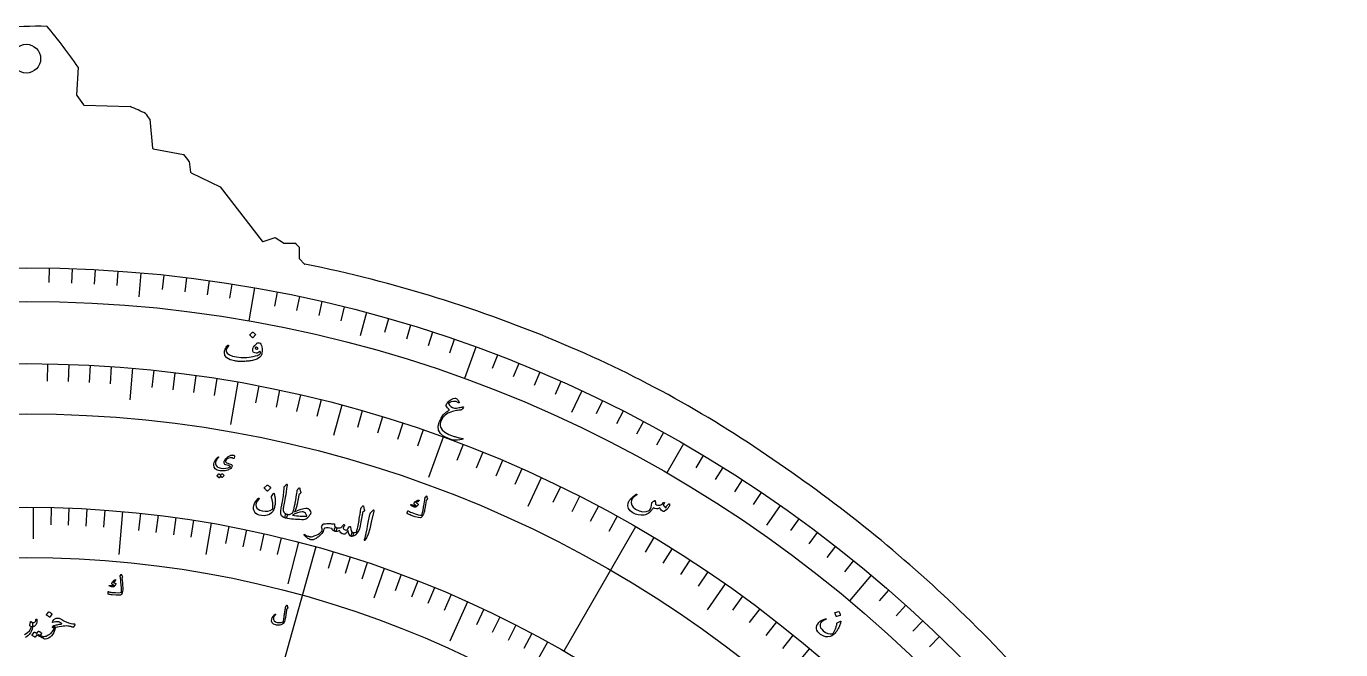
# Model space of a CAD drawing. Header units: millimetres. Extents: x -280 to 280, y -280 to 325.
# Drawn here: x 0 to 274.4, y 194.6 to 324.9 of the extents above; entities that cross this region are included whole.
import ezdxf

# ---------------------------------------------------------------- set-up
doc = ezdxf.new("R2010")
doc.units = ezdxf.units.MM
for name, color, linetype in [('CUT_INNER', 6, 'Continuous'), ('CUT_OUTER', 1, 'Continuous'), ('ENGRAVE', 7, 'Continuous'), ('ENGRAVE_FINE', 8, 'Continuous'), ('TEXT', 5, 'Continuous')]:
    doc.layers.add(name, color=color, linetype=linetype)

msp = doc.modelspace()

# ---------------------------------------------------------------- linework, layer by layer
at = {"layer": 'CUT_INNER'}
msp.add_circle((0, 318.1087), 3, dxfattribs=at)
at = {"layer": 'CUT_OUTER'}
for points in [[(10.8078, 316.3327), (10.8078, 316.3291), (10.5166, 310.5078)], [(10.5444, 310.4131), (11.9408, 308.4581)], [(12.0583, 308.3953), (21.6823, 308.1037), (21.686, 308.1034)], [(25.7991, 305.4575), (25.7995, 305.4542), (26.3764, 299.3966)], [(26.4989, 299.2633), (32.8514, 298.1083), (32.8551, 298.1074)], [(34.0311, 296.6375), (34.0316, 296.6342), (34.315, 294.3699)], [(34.3994, 294.2531), (40.496, 291.3499), (40.4991, 291.3483), (40.5014, 291.3456), (49.2513, 279.967)], [(49.4177, 279.9162), (51.9588, 280.7632), (51.9624, 280.7642), (51.9656, 280.7623), (53.6886, 279.6136)], [(53.7718, 279.5884), (56.0747, 279.5884), (56.0783, 279.5882)], [(56.9602, 278.7063), (56.9604, 278.7027), (56.9604, 276.4193)], [(57.0043, 276.3133), (58.1073, 275.2103)]]:
    msp.add_lwpolyline(points, dxfattribs=at)
for centre, radius, start, end in [((2.4386, 227.4727), 97.4045, 88.879878, 94.59169), ((-81.8539, 252.7825), 112.3603, 34.443536, 39.901799), ((10.6664, 310.5003), 0.15, 177.136233, 215.537678), ((12.0629, 308.5453), 0.15, 215.537678, 268.264295), ((8.4952, 274.7915), 35.8285, 62.714423, 68.397522), ((13.6861, 297.3178), 14.5938, 33.900394, 39.667156), ((26.5258, 299.4109), 0.15, 185.440332, 259.695154), ((19.1125, 285.9076), 18.3764, 35.725086, 41.596782), ((34.4638, 294.3885), 0.15, 187.133421, 244.536655), ((49.3702, 280.0585), 0.15, 217.559801, 288.434949), ((53.7718, 279.7384), 0.15, 236.309932, 270), ((47.5696, 270.1976), 12.6721, 42.179332, 47.820668), ((57.1104, 276.4193), 0.15, 180, 225), ((58.2134, 275.3164), 0.15, 225, 255.674497), ((2.8768, 1.0896), 279.6045, 66.97751, 78.592983), ((18.4996, 36.7659), 240.6602, 54.807025, 67.078872), ((-3.0155, -1.9705), 284.7554, 45.660692, 55.761312), ((25.2023, 23.9912), 246.4741, 33.395099, 46.134209)]:
    msp.add_arc(centre, radius, start, end, dxfattribs=at)
at = {"layer": 'ENGRAVE'}
for points in [[(23.9155, 273.3558), (23.4798, 268.3749)], [(47.6491, 270.2312), (46.4335, 263.3376)], [(71.0199, 265.05), (69.7259, 260.2204)], [(93.8503, 257.8517), (91.4562, 251.2738)], [(22.1724, 253.4319), (21.5972, 246.857)], [(44.1761, 250.5351), (42.6133, 241.6718)], [(115.9665, 248.6909), (113.8534, 244.1593)], [(65.8436, 245.7315), (64.1354, 239.3564)], [(87.0099, 239.0578), (83.9317, 230.6006)], [(137.2, 237.6374), (133.7, 231.5752)], [(107.5141, 230.5647), (104.7248, 224.5831)], [(1.4489, 224.3953), (1.4062, 217.7955)], [(20.093, 223.4986), (19.2871, 214.5348)], [(157.3894, 224.7753), (154.5215, 220.6796)], [(38.6032, 221.0546), (37.4678, 214.553)], [(127.2, 220.3169), (112.2, 194.3361)], [(56.8552, 217.078), (54.5749, 208.3716)], [(60.4638, 216.1006), (52.3804, 187.2102)], [(74.7262, 211.5924), (72.5284, 205.3691)], [(176.3809, 210.2026), (171.8814, 204.8403)], [(145.9178, 208.3923), (142.1322, 202.9859)], [(92.095, 204.631), (88.4014, 196.4239)], [(108.8427, 196.2361), (105.6415, 190.4645)], [(163.5252, 194.8817), (157.7401, 187.9873)]]:
    msp.add_lwpolyline(points, dxfattribs=at)
for radius in [274.4, 274.4, 267.4, 254.4, 254.4, 243.9, 224.4, 224.4, 213.9]:
    msp.add_circle((0, 0), radius, dxfattribs=at)
at = {"layer": 'ENGRAVE_FINE'}
for points in [[(4.7889, 274.3582), (4.7366, 271.3587)], [(9.5764, 274.2328), (9.4717, 271.2347)], [(14.361, 274.0239), (14.204, 271.0281)], [(19.1412, 273.7316), (18.9319, 270.7389)], [(28.6826, 272.8968), (28.369, 269.9132)], [(33.4409, 272.3547), (33.0753, 269.377)], [(38.1891, 271.7296), (37.7716, 268.7588)], [(42.9256, 271.0217), (42.4563, 268.0586)], [(52.358, 269.3585), (51.7856, 266.4136)], [(57.051, 268.4037), (56.4272, 265.4693)], [(61.7266, 267.3671), (61.0517, 264.444)], [(66.3834, 266.2491), (65.6576, 263.3383)], [(75.6349, 263.7702), (74.808, 260.8864)], [(80.2268, 262.41), (79.3497, 259.5411)], [(84.7943, 260.9699), (83.8672, 258.1167)], [(89.3359, 259.4503), (88.3592, 256.6137)], [(98.3362, 256.1745), (97.2611, 253.3737)], [(4.4399, 254.3613), (4.3771, 250.7618)], [(8.8784, 254.245), (8.7528, 250.6472)], [(13.3143, 254.0514), (13.1259, 250.4563)], [(17.746, 253.7803), (17.4949, 250.1891)], [(26.592, 253.0064), (26.2157, 249.4261)], [(31.0036, 252.5037), (30.5648, 248.9306)], [(102.792, 254.4192), (101.6682, 251.6377)], [(107.2166, 252.5865), (106.0444, 249.825)], [(35.4056, 251.9242), (34.9046, 248.3592)], [(39.7969, 251.2679), (39.2338, 247.7122)], [(48.5418, 249.726), (47.8549, 246.1921)], [(111.6085, 250.6769), (110.3883, 247.9362)], [(52.8927, 248.8407), (52.1443, 245.3194)], [(57.2275, 247.8797), (56.4177, 244.372)], [(61.5449, 246.8432), (60.674, 243.3502)], [(70.1221, 244.545), (69.1298, 241.0844)], [(120.289, 246.6291), (118.9739, 243.9327)], [(124.575, 244.4922), (123.213, 241.8192)], [(74.3794, 243.2839), (73.3268, 239.8412)], [(78.6139, 241.9488), (77.5015, 238.525)], [(128.823, 242.2808), (127.4146, 239.632)], [(82.8245, 240.5399), (81.6525, 237.1361)], [(133.0318, 239.9956), (131.5773, 237.3718)], [(91.1688, 237.5029), (89.8787, 234.142)], [(95.2999, 235.8756), (93.9513, 232.5377)], [(99.402, 234.1764), (97.9954, 230.8626)], [(141.3264, 235.2067), (139.7813, 232.6352)], [(103.4738, 232.406), (102.0096, 229.1172)], [(145.4098, 232.7044), (143.8201, 230.1603)], [(111.5216, 228.6532), (109.9435, 225.4175)], [(149.449, 230.1312), (147.815, 227.6152)], [(115.4952, 226.6721), (113.8608, 223.4644)], [(153.4425, 227.4879), (151.765, 225.0008)], [(5.1824, 224.3401), (5.0993, 220.7411)], [(8.9146, 224.2229), (8.7716, 220.6257)], [(12.6444, 224.0435), (12.4416, 220.4492)], [(16.3709, 223.802), (16.1083, 220.2116)], [(23.8097, 223.1333), (23.4278, 219.5536)], [(27.5201, 222.7061), (27.0786, 219.1333)], [(119.4336, 224.6219), (117.7435, 221.4433)], [(123.3356, 222.5033), (121.5903, 219.3546)], [(31.2231, 222.2172), (30.7222, 218.6522)], [(34.9178, 221.6667), (34.3576, 218.1105)], [(42.2782, 220.3813), (41.5999, 216.8458)], [(45.9419, 219.6468), (45.2048, 216.123)], [(161.2883, 221.9943), (159.5249, 219.5672)], [(49.5933, 218.8512), (48.7977, 215.3403)], [(53.2314, 217.9949), (52.3774, 214.4977)], [(131.0257, 218.0634), (129.1715, 214.9776)], [(165.138, 219.1456), (163.3326, 216.7497)], [(64.0562, 215.0632), (63.0286, 211.613)], [(134.8115, 215.7434), (132.9038, 212.6905)], [(168.9375, 216.2302), (167.0905, 213.8661)], [(67.6314, 213.9658), (66.5464, 210.5332)], [(71.1884, 212.8088), (70.0463, 209.3947)], [(138.5562, 213.3578), (136.5955, 210.3386)], [(172.6855, 213.2489), (170.7976, 210.9174)], [(78.244, 210.317), (76.9888, 206.9429)], [(81.7407, 208.9828), (80.4294, 205.6301)], [(142.2587, 210.9072), (140.2456, 207.9226)], [(85.2155, 207.5902), (83.8484, 204.2599)], [(88.6672, 206.1395), (87.2447, 202.8324)], [(149.5326, 205.8139), (147.4165, 202.9015)], [(180.0226, 207.0923), (178.0544, 204.8282)], [(95.498, 203.0652), (93.966, 199.8075)], [(153.1017, 203.1729), (150.9352, 200.2978)], [(183.6094, 203.9189), (181.602, 201.6895)], [(98.8752, 201.4424), (97.289, 198.2107)], [(156.6243, 200.4699), (154.4079, 197.6331)], [(187.1404, 200.6835), (185.0944, 198.4894)], [(102.2257, 199.763), (100.5857, 196.5583)], [(105.5485, 198.0275), (103.8552, 194.8505)], [(160.0991, 197.7059), (157.8336, 194.9082)], [(190.6143, 197.3868), (188.5303, 195.2288)]]:
    msp.add_lwpolyline(points, dxfattribs=at)
at = {"layer": 'TEXT'}
for points in [[(47.207, 260.9699), (47.2203, 260.9789), (47.2374, 260.9827), (47.2581, 260.9813), (47.2826, 260.9745), (47.4458, 260.8726), (47.5959, 260.7569), (47.7329, 260.6274), (47.8566, 260.4842), (47.8675, 260.4638), (47.8704, 260.4449), (47.8655, 260.4275), (47.8526, 260.4115), (47.305, 259.8138), (47.2863, 259.8006), (47.2654, 259.8004), (47.2421, 259.8132), (47.2165, 259.8391), (47.1944, 259.8614), (47.1593, 259.8954), (47.111, 259.9408), (47.0498, 259.9978), (46.9743, 260.0665), (46.8835, 260.1472), (46.7772, 260.2397), (46.6556, 260.3441), (46.6399, 260.3607), (46.6333, 260.3757), (46.6357, 260.389), (46.6471, 260.4007)], [(48.4526, 258.7753), (48.6339, 258.7544), (48.7988, 258.6527), (48.9472, 258.4701), (49.0788, 258.2067), (49.1779, 257.8775), (49.2287, 257.4977), (49.2313, 257.0673), (49.1859, 256.5863), (49.1581, 256.414), (49.1159, 256.2571), (49.0594, 256.1156), (48.9887, 255.9895), (48.7787, 255.7509), (48.4937, 255.539), (48.134, 255.3537), (47.6997, 255.1946), (47.4591, 255.1277), (47.2126, 255.0681), (46.9603, 255.0157), (46.7019, 254.9704), (46.4371, 254.9324), (46.1653, 254.9018), (45.8863, 254.8784), (45.6003, 254.8624), (45.3144, 254.8529), (45.0359, 254.8492), (44.7649, 254.8514), (44.5012, 254.8595), (44.2445, 254.8741), (43.9941, 254.8959), (43.7502, 254.925), (43.5127, 254.9614), (42.5381, 255.2088), (41.8541, 255.589), (41.4603, 256.1044), (41.3574, 256.7563), (41.3744, 256.9011), (41.4092, 257.0636), (41.4617, 257.2438), (41.5319, 257.4418), (41.629, 257.656), (41.7485, 257.8597), (41.8906, 258.0528), (42.0552, 258.2354), (42.0786, 258.2556), (42.1043, 258.2685), (42.1323, 258.2743), (42.1625, 258.2728), (42.1904, 258.2642), (42.2114, 258.2488), (42.2256, 258.2264), (42.2329, 258.1972), (42.2336, 258.1662), (42.2279, 258.1385), (42.2159, 258.1142), (42.1975, 258.0932), (41.8788, 257.6589), (41.7327, 257.2675), (41.7585, 256.919), (41.9556, 256.6135), (42.4397, 256.2489), (43.0759, 255.9744), (43.8645, 255.7889), (44.8063, 255.6909), (45.225, 255.678), (45.6478, 255.6843), (46.0749, 255.7098), (46.5064, 255.7544), (46.9418, 255.8183), (47.3807, 255.9016), (47.8231, 256.0042), (48.2693, 256.1261), (48.5105, 256.2098), (48.7005, 256.3134), (48.8392, 256.437), (48.9265, 256.5807), (48.9157, 256.6931), (48.8853, 256.8), (48.8354, 256.9015), (48.7659, 256.9974), (48.7566, 257.0032), (48.7431, 256.9994), (48.7256, 256.9861), (48.704, 256.9632), (48.537, 256.7822), (48.3643, 256.6551), (48.1858, 256.5818), (48.0014, 256.5624), (47.6813, 256.6175), (47.4526, 256.7563), (47.3152, 256.9792), (47.2691, 257.2861), (47.3176, 257.5407), (47.4603, 257.8364), (47.6977, 258.1732), (48.0301, 258.5508), (48.1297, 258.6408), (48.2334, 258.7082), (48.341, 258.753), (48.4526, 258.7753)], [(48.3164, 257.505), (48.3569, 257.5388), (48.3739, 257.577), (48.3674, 257.6195), (48.3375, 257.6665), (48.2036, 257.7915), (48.0738, 257.8399), (47.9482, 257.8116), (47.827, 257.7066), (47.8071, 257.6713), (47.7982, 257.6385), (47.8001, 257.6083), (47.8129, 257.5806), (47.9233, 257.4786), (48.0439, 257.432), (48.175, 257.4408), (48.3164, 257.505)], [(89.4511, 247.1779), (89.5987, 247.1653), (89.7442, 247.1101), (89.8876, 247.0123), (90.0287, 246.872), (90.0964, 246.7893), (90.157, 246.7086), (90.2103, 246.6299), (90.2565, 246.5532), (90.2957, 246.479), (90.3281, 246.4079), (90.3538, 246.3399), (90.3727, 246.2749), (90.3795, 246.2159), (90.3581, 246.1889), (90.3084, 246.1939), (90.2305, 246.2308), (89.7319, 246.4514), (89.2178, 246.5131), (88.6893, 246.4158), (88.147, 246.1594), (88.1265, 246.1374), (88.1173, 246.1101), (88.1195, 246.0776), (88.133, 246.0397), (88.3608, 245.6953), (88.6417, 245.42), (88.9761, 245.2137), (89.3641, 245.0762), (89.4388, 245.0646), (89.5405, 245.0647), (89.6695, 245.0764), (89.8257, 245.0998), (90.1156, 245.1569), (90.3718, 245.207), (90.5943, 245.2501), (90.7829, 245.2862), (90.9377, 245.3156), (91.0587, 245.3382), (91.1457, 245.354), (91.1987, 245.3632), (91.2682, 245.3597), (91.2952, 245.3298), (91.2797, 245.2735), (91.2218, 245.1908), (91.0405, 244.9848), (90.8939, 244.8357), (90.7819, 244.7436), (90.7043, 244.7086), (90.4988, 244.6904), (90.2785, 244.6626), (90.0432, 244.6251), (89.7932, 244.5777), (89.5284, 244.5206), (89.2488, 244.4536), (88.9546, 244.3767), (88.6457, 244.2899), (87.9964, 244.0307), (87.4399, 243.652), (86.9758, 243.1544), (86.6037, 242.5386), (86.4684, 242.1794), (86.405, 241.8231), (86.4135, 241.47), (86.4934, 241.1199), (86.8099, 240.5753), (87.382, 240.0737), (88.2094, 239.6134), (89.2921, 239.1915), (89.4643, 239.1392), (89.651, 239.0862), (89.8523, 239.0323), (90.068, 238.9777), (90.2979, 238.9229), (90.5418, 238.8686), (90.7995, 238.8148), (91.0711, 238.7615), (91.1169, 238.7495), (91.1485, 238.7344), (91.1659, 238.7163), (91.1691, 238.6951), (91.0956, 238.6253), (90.8822, 238.5581), (90.529, 238.4931), (90.0363, 238.4297), (89.7419, 238.4037), (89.4903, 238.3964), (89.2812, 238.4079), (89.1146, 238.4383), (88.5168, 238.6103), (87.9866, 238.7991), (87.5239, 239.0051), (87.1286, 239.2288), (86.4429, 239.8201), (86.0568, 240.5064), (85.9713, 241.2892), (86.1878, 242.1691), (86.6011, 243.0268), (87.1023, 243.7345), (87.6921, 244.2914), (88.3709, 244.6967), (88.1135, 244.9443), (87.9138, 245.1732), (87.772, 245.3835), (87.6881, 245.5753), (87.672, 245.6464), (87.6696, 245.7186), (87.6807, 245.792), (87.7055, 245.8664), (87.8058, 246.0548), (87.9183, 246.2268), (88.0431, 246.3825), (88.1803, 246.5217), (88.5054, 246.7842), (88.8256, 246.9811), (89.1409, 247.1123), (89.4511, 247.1779)], [(43.1917, 234.5904), (43.0056, 234.6928), (42.7847, 234.736), (42.5294, 234.7197), (42.2398, 234.6438), (42.0489, 234.5558), (41.8825, 234.4397), (41.7404, 234.2956), (41.6226, 234.1234), (41.6076, 234.0874), (41.5999, 234.0486), (41.5995, 234.0068), (41.6066, 233.9622), (41.6802, 233.8143), (41.8251, 233.6867), (42.0411, 233.5793), (42.3282, 233.492), (42.612, 233.4084), (42.8119, 233.3138), (42.9279, 233.2084), (42.96, 233.0924), (42.9246, 232.8685), (42.8443, 232.6781), (42.7194, 232.5211), (42.5497, 232.3975), (42.0419, 232.1693), (41.5202, 232.027), (40.9842, 231.9705), (40.4334, 231.9998), (39.8515, 232.143), (39.441, 232.3973), (39.2016, 232.7637), (39.1336, 233.2427), (39.1671, 233.4936), (39.2484, 233.7586), (39.3777, 234.0376), (39.5551, 234.3304), (39.6133, 234.4103), (39.6721, 234.487), (39.7315, 234.5603), (39.7916, 234.6305), (39.8529, 234.6976), (39.9156, 234.7621), (39.98, 234.824), (40.0458, 234.8833), (40.0798, 234.9066), (40.1078, 234.9136), (40.1299, 234.9044), (40.146, 234.8788), (40.1524, 234.8493), (40.1504, 234.8213), (40.1399, 234.7948), (40.1211, 234.7696), (39.8002, 234.407), (39.5891, 234.0664), (39.4875, 233.7483), (39.4947, 233.4526), (39.6225, 233.1208), (39.8485, 232.8633), (40.1727, 232.68), (40.5954, 232.5704), (41.1525, 232.5178), (41.6674, 232.5432), (42.1405, 232.6468), (42.5722, 232.829), (42.5993, 232.8461), (42.6119, 232.8659), (42.6101, 232.8883), (42.5939, 232.9134), (42.5194, 232.968), (42.3838, 233.0275), (42.1869, 233.0916), (41.9287, 233.1603), (41.6679, 233.2409), (41.4753, 233.3391), (41.351, 233.455), (41.2949, 233.5887), (41.284, 233.736), (41.3002, 233.8857), (41.3435, 234.0376), (41.4141, 234.1919), (41.6068, 234.4853), (41.8483, 234.7439), (42.1386, 234.9676), (42.4777, 235.1561), (42.5668, 235.1992), (42.6521, 235.235), (42.7338, 235.2636), (42.8118, 235.2849), (42.8859, 235.2994), (42.9556, 235.3076), (43.021, 235.3095), (43.082, 235.305), (43.3122, 235.2403), (43.4369, 235.1119), (43.4561, 234.9201), (43.3701, 234.6648), (43.3287, 234.5995), (43.2852, 234.5653), (43.2396, 234.5622), (43.1917, 234.5904)], [(40.8531, 231.3714), (40.862, 231.3777), (40.8733, 231.3804), (40.8872, 231.3795), (40.9035, 231.3751), (40.959, 231.342), (41.0121, 231.307), (41.063, 231.27), (41.1115, 231.231), (41.158, 231.1896), (41.2029, 231.1454), (41.246, 231.0982), (41.2875, 231.0483), (41.2946, 231.034), (41.2964, 231.0198), (41.2927, 231.0059), (41.2837, 230.9922), (40.9118, 230.579), (40.9028, 230.5743), (40.8911, 230.5764), (40.8768, 230.5852), (40.8598, 230.6009), (40.8486, 230.6145), (40.8299, 230.6337), (40.8037, 230.6587), (40.7699, 230.6893), (40.7282, 230.726), (40.6784, 230.7693), (40.6204, 230.8191), (40.5542, 230.8755), (40.2622, 230.5547), (40.2497, 230.5454), (40.2357, 230.5451), (40.2202, 230.5537), (40.2031, 230.5713), (40.1883, 230.5865), (40.1648, 230.6095), (40.1325, 230.6403), (40.0916, 230.6789), (40.0411, 230.7255), (39.9804, 230.7802), (39.9094, 230.8429), (39.8282, 230.9136), (39.8203, 230.9244), (39.8178, 230.9343), (39.8205, 230.9433), (39.8285, 230.9514), (40.2014, 231.3468), (40.2103, 231.3532), (40.2217, 231.3559), (40.2355, 231.3551), (40.2519, 231.3507), (40.2996, 231.3252), (40.3452, 231.2974), (40.3889, 231.2671), (40.4307, 231.2344), (40.4705, 231.1997), (40.5084, 231.1633), (40.5445, 231.1252), (40.5787, 231.0855)], [(50.3102, 229.0079), (50.3247, 229.017), (50.3429, 229.0203), (50.3649, 229.018), (50.3906, 229.0099), (50.5597, 228.8952), (50.7143, 228.7664), (50.8543, 228.6235), (50.9799, 228.4664), (50.9905, 228.4444), (50.9929, 228.4242), (50.9869, 228.4059), (50.9727, 228.3894), (50.368, 227.7766), (50.3476, 227.7633), (50.3254, 227.7639), (50.3012, 227.7784), (50.2752, 227.8069), (50.2526, 227.8316), (50.2167, 227.869), (50.1674, 227.9191), (50.1047, 227.982), (50.0274, 228.058), (49.9343, 228.1471), (49.8254, 228.2495), (49.7005, 228.3651), (49.6846, 228.3833), (49.6781, 228.3995), (49.6812, 228.4135), (49.6937, 228.4255)], [(54.324, 229.1741), (54.3491, 229.1977), (54.3709, 229.2123), (54.3892, 229.2178), (54.4041, 229.2143), (54.4239, 229.1967), (54.4354, 229.1551), (54.4388, 229.0895), (54.4339, 229.0001), (54.3466, 228.2841), (54.2571, 227.6241), (54.1656, 227.02), (54.0722, 226.4719), (53.9847, 226.0051), (53.9067, 225.5865), (53.8384, 225.2161), (53.7796, 224.8941), (53.7299, 224.6204), (53.6888, 224.3953), (53.6561, 224.2187), (53.6319, 224.0907), (53.6239, 223.6917), (53.7396, 223.369), (53.979, 223.1225), (54.3421, 222.9516), (54.4415, 222.8977), (54.4934, 222.8159), (54.4979, 222.7061), (54.455, 222.5684), (54.3577, 222.3588), (54.2724, 222.2129), (54.199, 222.1308), (54.1376, 222.1124), (53.6192, 222.3134), (53.2755, 222.6218), (53.1063, 223.0383), (53.1121, 223.5635), (53.1509, 223.8061), (53.1916, 224.0489), (53.2342, 224.2918), (53.2786, 224.5349), (53.3244, 224.7784), (53.3708, 225.0223), (53.4179, 225.2666), (53.4657, 225.5114), (53.5577, 225.9781), (53.6316, 226.4004), (53.6875, 226.7783), (53.7252, 227.1117), (53.7527, 227.434), (53.7778, 227.7785), (53.8004, 228.1451), (53.8204, 228.5338), (53.8273, 228.603), (53.8436, 228.6639), (53.8691, 228.7164), (53.904, 228.7606)], [(56.9366, 228.4204), (56.9652, 228.4386), (56.9893, 228.4493), (57.009, 228.4524), (57.0244, 228.4479), (57.0408, 228.4352), (57.0542, 228.4157), (57.0648, 228.3896), (57.0724, 228.3568), (57.1012, 228.216), (57.1294, 228.0853), (57.1569, 227.9647), (57.1837, 227.854), (57.2107, 227.7545), (57.2389, 227.667), (57.2681, 227.5916), (57.2985, 227.5283), (57.3196, 227.4772), (57.3188, 227.4292), (57.2962, 227.3842), (57.2516, 227.3422), (57.0038, 227.1571), (56.9695, 227.1231), (56.942, 227.0811), (56.9213, 227.0313), (56.9075, 226.9735), (56.828, 226.5266), (56.7569, 226.1332), (56.6941, 225.7934), (56.6397, 225.5071), (56.5941, 225.2736), (56.5579, 225.0923), (56.531, 224.963), (56.5135, 224.8857), (56.4544, 224.6594), (56.3942, 224.4457), (56.3328, 224.2446), (56.2703, 224.0563), (56.2072, 223.8804), (56.1442, 223.7169), (56.0812, 223.5657), (56.0183, 223.4269), (56.773, 223.7512), (57.4163, 223.9833), (57.947, 224.1241), (58.3643, 224.1745), (58.5432, 224.17), (58.6986, 224.1467), (58.8304, 224.1047), (58.9385, 224.0441), (59.0801, 223.9162), (59.2004, 223.7417), (59.2995, 223.5207), (59.3772, 223.253), (59.384, 223.1922), (59.3759, 223.1267), (59.3529, 223.0565), (59.3149, 222.9816), (59.1469, 222.7209), (58.9654, 222.4786), (58.7704, 222.2548), (58.5621, 222.0492), (58.381, 221.9295), (58.1478, 221.8456), (57.8625, 221.7974), (57.5251, 221.7848), (57.0821, 221.7998), (56.6444, 221.8219), (56.2119, 221.8512), (55.7846, 221.8876), (55.3631, 221.9316), (54.9482, 221.9838), (54.5397, 222.044), (54.1376, 222.1124), (54.0962, 222.1361), (54.0645, 222.1846), (54.0425, 222.2578), (54.0302, 222.3559), (54.0268, 222.4734), (54.0365, 222.584), (54.0592, 222.6877), (54.095, 222.7845), (54.1422, 222.8651), (54.1991, 222.9197), (54.2658, 222.9486), (54.3421, 222.9516), (54.4383, 222.9337), (54.5295, 222.9182), (54.6158, 222.9051), (54.6972, 222.8944), (54.7733, 222.885), (54.8439, 222.8756), (54.909, 222.8664), (54.9686, 222.8573), (55.6136, 223.2313), (55.6237, 223.252), (55.6353, 223.279), (55.6486, 223.3125), (55.6635, 223.3524), (55.68, 223.3986), (55.698, 223.4513), (55.7177, 223.5104), (55.739, 223.5759), (55.7611, 223.6473), (55.7834, 223.7243), (55.8058, 223.8068), (55.8284, 223.8948), (55.8515, 223.9876), (55.8757, 224.0845), (55.9009, 224.1855), (55.9271, 224.2905), (55.9555, 224.4096), (55.9874, 224.5524), (56.0228, 224.7192), (56.0616, 224.9098), (56.1035, 225.1231), (56.1484, 225.358), (56.196, 225.6143), (56.2465, 225.8923), (56.357, 226.5095), (56.4392, 226.9989), (56.4933, 227.3606), (56.5194, 227.5946), (56.5312, 227.7461), (56.5427, 227.8607), (56.5537, 227.9383), (56.5644, 227.9789), (56.6123, 228.0486), (56.6596, 228.1135), (56.7064, 228.1736), (56.7526, 228.2288), (56.7986, 228.2804), (56.8446, 228.3296), (56.8906, 228.3762), (56.9366, 228.4204)], [(51.7536, 227.2099), (51.7969, 227.0339), (51.836, 226.8515), (51.8711, 226.6625), (51.9021, 226.4672), (51.9275, 226.2644), (51.946, 226.0534), (51.9575, 225.8341), (51.9621, 225.6066), (51.9591, 225.3817), (51.9459, 225.161), (51.9224, 224.9445), (51.8888, 224.7321), (51.8449, 224.5234), (51.7907, 224.3177), (51.7261, 224.1151), (51.6511, 223.9154), (51.5558, 223.7096), (51.4481, 223.5239), (51.3279, 223.3583), (51.1954, 223.2127), (50.7884, 222.9052), (50.3019, 222.7099), (49.7357, 222.6262), (49.0892, 222.6536), (48.6369, 222.7412), (48.2556, 222.8873), (47.945, 223.0923), (47.705, 223.3566), (47.5473, 223.6637), (47.4648, 224.0013), (47.458, 224.3694), (47.527, 224.768), (47.669, 225.1757), (47.8675, 225.5542), (48.123, 225.9034), (48.4355, 226.223), (48.4817, 226.2573), (48.5226, 226.2731), (48.5584, 226.2703), (48.5889, 226.249), (48.6138, 226.213), (48.6139, 226.1701), (48.589, 226.1202), (48.5392, 226.0634), (48.2068, 225.6482), (48.0022, 225.2533), (47.925, 224.8791), (47.9743, 224.5257), (48.1359, 224.2163), (48.4029, 223.9625), (48.7754, 223.7638), (49.2534, 223.6198), (49.8535, 223.5476), (50.4116, 223.5853), (50.9281, 223.7334), (51.4036, 223.992), (51.4145, 224.0024), (51.4245, 224.0192), (51.4335, 224.0424), (51.4415, 224.0719), (51.4819, 224.3094), (51.4949, 224.5938), (51.4803, 224.9251), (51.4378, 225.3034), (51.4088, 225.4955), (51.3793, 225.6748), (51.3491, 225.8413), (51.3185, 225.9949), (51.2866, 226.1353), (51.2528, 226.262), (51.217, 226.3749), (51.1794, 226.4742), (51.1624, 226.5253), (51.1565, 226.5703), (51.1615, 226.6092), (51.1776, 226.6418), (51.618, 227.2702), (51.6538, 227.3045), (51.6884, 227.3059), (51.7216, 227.2743), (51.7536, 227.2099)], [(83.6005, 226.6759), (83.6108, 226.6012), (83.6237, 226.5292), (83.6393, 226.46), (83.6575, 226.3934), (83.6788, 226.3295), (83.7035, 226.268), (83.7316, 226.209), (83.7631, 226.1524), (83.7726, 226.1237), (83.7689, 226.0957), (83.7521, 226.0684), (83.7221, 226.0418), (83.5513, 225.9064), (83.5339, 225.8913), (83.5206, 225.878), (83.5114, 225.8665), (83.5061, 225.8569), (83.4282, 225.3488), (83.3542, 224.8909), (83.2844, 224.4832), (83.2187, 224.1257), (83.1571, 223.8188), (83.0994, 223.5631), (83.0458, 223.3584), (82.9961, 223.2048), (82.8901, 222.9196), (82.8514, 222.8311), (82.8082, 222.7439), (82.7605, 222.6579), (82.7083, 222.5731), (82.6513, 222.4898), (82.5891, 222.4079), (82.5217, 222.3276), (82.4492, 222.2487), (82.2233, 222.1755), (81.8038, 222.2241), (81.1903, 222.3932), (80.3819, 222.6813), (80.1329, 222.7809), (79.9047, 222.8793), (79.6975, 222.9766), (79.5111, 223.0728), (79.496, 223.0868), (79.4873, 223.1027), (79.485, 223.1204), (79.4891, 223.1399), (79.5158, 223.2314), (79.5406, 223.3144), (79.5637, 223.389), (79.585, 223.4552), (79.6048, 223.5136), (79.6233, 223.5651), (79.6406, 223.6096), (79.6567, 223.6472), (79.6669, 223.6678), (79.6789, 223.6772), (79.6925, 223.6752), (79.7079, 223.6619), (79.8296, 223.5719), (79.9946, 223.4787), (80.2027, 223.3823), (80.454, 223.2824), (81.2131, 223.0078), (81.8194, 222.827), (82.2736, 222.7412), (82.5761, 222.7513), (82.6414, 222.9287), (82.7248, 223.2641), (82.8259, 223.7577), (82.9443, 224.4095), (83.0574, 225.064), (83.1405, 225.56), (83.194, 225.8972), (83.2183, 226.0756), (83.2235, 226.125), (83.2283, 226.1711), (83.2328, 226.2141), (83.237, 226.254), (83.2407, 226.2902), (83.2438, 226.3226), (83.2463, 226.351), (83.2482, 226.3756), (83.2557, 226.4278), (83.2712, 226.4746), (83.2948, 226.516), (83.3265, 226.5519), (83.5204, 226.732), (83.5351, 226.7435), (83.5487, 226.7496), (83.5612, 226.7504), (83.5725, 226.7458), (83.5838, 226.733), (83.5922, 226.7171), (83.5978, 226.698), (83.6005, 226.6759)], [(81.9696, 225.8973), (81.9801, 225.8918), (81.9881, 225.8839), (81.9935, 225.8737), (81.9965, 225.8611), (81.9954, 225.8512), (81.9925, 225.841), (81.9879, 225.8307), (81.9816, 225.8202), (81.7457, 225.5557), (81.7192, 225.5298), (81.6947, 225.5114), (81.6721, 225.5007), (81.6513, 225.4974), (81.5699, 225.5034), (81.4971, 225.4988), (81.4329, 225.4836), (81.3775, 225.4578), (81.3617, 225.4395), (81.3646, 225.4129), (81.3861, 225.3779), (81.4261, 225.3346), (81.4549, 225.3114), (81.4851, 225.2885), (81.5166, 225.2659), (81.5495, 225.2437), (81.5841, 225.2217), (81.6208, 225.1997), (81.6597, 225.1778), (81.7006, 225.1559), (81.8273, 225.0401), (81.8289, 224.8962), (81.7057, 224.7242), (81.458, 224.5239), (81.3666, 224.4708), (81.2828, 224.4339), (81.2066, 224.4132), (81.1379, 224.4087), (81.0678, 224.4188), (80.9758, 224.4458), (80.8617, 224.4898), (80.7256, 224.5507), (80.6567, 224.5833), (80.5922, 224.6168), (80.5321, 224.6511), (80.4765, 224.6863), (80.4249, 224.7213), (80.3769, 224.7549), (80.3327, 224.7872), (80.292, 224.8182), (80.2694, 224.844), (80.2556, 224.8691), (80.2507, 224.8936), (80.2546, 224.9173), (80.2665, 224.939), (80.2834, 224.9515), (80.3053, 224.9549), (80.3321, 224.949), (80.4159, 224.9252), (80.5104, 224.8968), (80.6157, 224.8636), (80.7317, 224.8257), (80.9481, 224.7549), (81.1199, 224.7074), (81.2471, 224.6833), (81.3298, 224.6827), (81.3418, 224.6861), (81.3503, 224.6934), (81.3551, 224.7045), (81.3563, 224.7193), (81.3542, 224.7295), (81.3475, 224.7407), (81.336, 224.7526), (81.3199, 224.7655), (81.1645, 224.8678), (81.1007, 224.914), (81.0493, 224.9622), (81.0102, 225.0126), (80.9835, 225.0651), (80.9654, 225.1219), (80.9617, 225.1752), (80.9726, 225.2249), (80.9979, 225.2711), (81.224, 225.5626), (81.4614, 225.7642), (81.71, 225.8757), (81.9696, 225.8973)], [(134.1113, 225.0722), (134.1452, 225.098), (134.1772, 225.1118), (134.2074, 225.1135), (134.2356, 225.1032), (134.266, 225.0798), (134.2869, 225.0516), (134.2982, 225.0185), (134.3001, 224.9806), (134.2866, 224.8572), (134.2465, 224.7181), (134.1797, 224.5633), (134.0865, 224.3928), (133.9067, 224.1306), (133.7011, 223.9023), (133.4698, 223.7077), (133.2129, 223.5467), (133.1389, 223.5152), (133.0686, 223.4986), (133.002, 223.4969), (132.939, 223.5101), (132.7423, 223.6105), (132.558, 223.7651), (132.386, 223.9738), (132.2261, 224.2367), (131.8702, 224.0827), (131.532, 224.0399), (131.2111, 224.1082), (130.9072, 224.2879), (130.8012, 224.1291), (130.6946, 223.9793), (130.5873, 223.8383), (130.4793, 223.7062), (130.3702, 223.5819), (130.2592, 223.4646), (130.1466, 223.3542), (130.0321, 223.2507), (129.8048, 223.076), (129.5549, 222.9379), (129.2827, 222.8362), (128.988, 222.7708), (128.3633, 222.7274), (127.765, 222.7875), (127.1923, 222.9512), (126.6448, 223.2185), (126.0949, 223.6378), (125.7436, 224.1185), (125.5908, 224.6615), (125.6368, 225.2675), (125.7033, 225.4579), (125.8128, 225.6658), (125.9653, 225.891), (126.1609, 226.1335), (126.399, 226.3859), (126.6743, 226.6331), (126.9869, 226.8747), (127.3371, 227.1108), (127.3619, 227.124), (127.3865, 227.1297), (127.4107, 227.1278), (127.4345, 227.1183), (127.4555, 227.1039), (127.4714, 227.0872), (127.4821, 227.0683), (127.4877, 227.047), (127.4852, 227.0219), (127.4763, 226.999), (127.4609, 226.9785), (127.439, 226.9604), (126.9831, 226.6407), (126.646, 226.3565), (126.4272, 226.1082), (126.3266, 225.8961), (126.2719, 225.3348), (126.3985, 224.8332), (126.7062, 224.391), (127.1949, 224.0072), (127.9686, 223.6299), (128.7092, 223.4585), (129.4181, 223.4937), (130.0965, 223.7358), (130.2772, 224.0499), (130.4185, 224.4105), (130.5202, 224.8176), (130.5819, 225.2712), (130.5843, 225.3194), (130.5933, 225.3586), (130.6088, 225.3887), (130.6309, 225.4099), (130.7234, 225.4727), (130.811, 225.5312), (130.8934, 225.5855), (130.9709, 225.6356), (131.0427, 225.6804), (131.1083, 225.719), (131.1677, 225.7514), (131.2209, 225.7776), (131.2475, 225.7863), (131.2689, 225.7836), (131.285, 225.7697), (131.2959, 225.7444), (131.2994, 225.728), (131.3035, 225.7034), (131.308, 225.6707), (131.3131, 225.6299), (131.3177, 225.5815), (131.3208, 225.5262), (131.3224, 225.4638), (131.3226, 225.3944), (131.3262, 225.2591), (131.3358, 225.1567), (131.3516, 225.0874), (131.3736, 225.051), (131.5665, 224.9154), (131.7896, 224.8312), (132.0429, 224.7984), (132.3266, 224.8169), (132.4541, 224.8651), (132.615, 224.972), (132.8094, 225.1379), (133.0374, 225.3625), (133.0592, 225.3838), (133.0845, 225.3976), (133.1134, 225.4042), (133.1459, 225.4034), (133.174, 225.3985), (133.1978, 225.3885), (133.217, 225.3731), (133.2319, 225.3525), (133.233, 225.2863), (133.1902, 225.1883), (133.1035, 225.0586), (132.9731, 224.897), (133.0736, 224.7076), (133.2042, 224.5449), (133.3649, 224.4088), (133.5558, 224.2992), (133.5872, 224.3574), (133.6073, 224.4078), (133.6162, 224.4504), (133.6139, 224.4853), (133.6083, 224.5202), (133.6105, 224.5504), (133.6205, 224.576), (133.6382, 224.597)], [(57.821, 223.4232), (57.7734, 223.4337), (57.7238, 223.4409), (57.6721, 223.445), (57.6183, 223.4458), (57.1151, 223.3837), (56.6013, 223.2477), (56.0775, 223.0379), (55.544, 222.7541), (55.9884, 222.6861), (56.4126, 222.6298), (56.8165, 222.5852), (57.2002, 222.5526), (57.5639, 222.5325), (57.9078, 222.5257), (58.2318, 222.5323), (58.5362, 222.5523), (58.5651, 222.5564), (58.5823, 222.5674), (58.5876, 222.5852), (58.5811, 222.6099), (58.4459, 222.9071), (58.2741, 223.1418), (58.0657, 223.3139), (57.821, 223.4232)], [(69.931, 224.3003), (70.0407, 224.4301), (70.1268, 224.5333), (70.1892, 224.6099), (70.228, 224.66), (70.2556, 224.6909), (70.2848, 224.7101), (70.3153, 224.7175), (70.3474, 224.7132), (70.3801, 224.6966), (70.4034, 224.6705), (70.4172, 224.6347), (70.4216, 224.5893), (70.4377, 224.3686), (70.475, 224.1627), (70.5334, 223.9714), (70.6129, 223.7947), (70.6334, 223.7398), (70.6276, 223.687), (70.5955, 223.6361), (70.5372, 223.5872), (70.2431, 223.3679), (70.2171, 223.2365), (70.1918, 223.1074), (70.1672, 222.9806), (70.1433, 222.856), (70.1201, 222.7338), (70.0976, 222.6139), (70.0759, 222.4962), (70.0548, 222.3808), (69.8585, 221.3132), (69.6825, 220.4857), (69.5276, 219.898), (69.3944, 219.5502), (69.0189, 218.9611), (68.6449, 218.5562), (68.2722, 218.3355), (67.9003, 218.2988), (67.8912, 218.3016), (67.8821, 218.3045), (67.873, 218.3073), (67.8639, 218.3101), (67.8259, 218.3784), (67.8279, 218.5072), (67.8698, 218.6964), (67.9516, 218.9461), (67.989, 219.0363), (68.0356, 219.0959), (68.0916, 219.125), (68.1568, 219.1235), (68.4029, 219.0978), (68.622, 219.1216), (68.8142, 219.1952), (68.9797, 219.3186), (69.0323, 219.5127), (69.0868, 219.7352), (69.1433, 219.9859), (69.2017, 220.2649), (69.2622, 220.5709), (69.325, 220.9026), (69.39, 221.26), (69.4573, 221.6431), (69.5261, 222.0188), (69.5868, 222.3568), (69.6394, 222.6571), (69.684, 222.9197), (69.7216, 223.1442), (69.7536, 223.3302), (69.7799, 223.4779), (69.8006, 223.587), (69.8702, 224.1383), (69.8834, 224.1907), (69.8979, 224.2352), (69.9138, 224.2718), (69.931, 224.3003)], [(72.2737, 223.6573), (72.4175, 223.7974), (72.5083, 223.8335), (72.5463, 223.7658), (72.5311, 223.5941), (72.0177, 221.2888), (71.6964, 219.8756), (71.367, 218.7705), (71.0308, 217.9729), (70.6888, 217.4825), (70.6443, 217.4477), (70.6099, 217.4324), (70.5856, 217.4365), (70.5714, 217.4601), (70.5642, 217.492), (70.5642, 217.5305), (70.5713, 217.5755), (70.5855, 217.627), (70.7137, 218.0224), (70.8315, 218.4477), (70.9388, 218.9028), (71.0354, 219.3879), (71.0629, 219.5139), (71.1337, 219.8554), (71.2473, 220.4124), (71.4036, 221.1851), (71.733, 222.904), (71.7567, 222.9934), (71.7874, 223.073), (71.8253, 223.1427), (71.8702, 223.2026)], [(64.455, 219.3408), (64.3135, 219.3892), (64.1905, 219.4458), (64.0861, 219.5107), (64.0001, 219.5839), (63.9632, 219.6221), (63.9305, 219.6641), (63.9019, 219.7099), (63.8776, 219.7595), (63.8559, 219.812), (63.8355, 219.8667), (63.8163, 219.9234), (63.7983, 219.9824), (63.399, 220.0353), (63.0279, 220.0646), (62.685, 220.0702), (62.3704, 220.0523), (62.3006, 220.0353), (62.2444, 220.0007), (62.2018, 219.9486), (62.1728, 219.8789), (62.0662, 219.5892), (61.9489, 219.3313), (61.821, 219.1051), (61.6824, 218.9104), (61.5581, 218.7628), (61.4276, 218.6207), (61.2907, 218.4841), (61.1475, 218.3529), (60.9982, 218.2278), (60.843, 218.1092), (60.6818, 217.9972), (60.5146, 217.8918), (60.1996, 217.7221), (59.9139, 217.6173), (59.6575, 217.5777), (59.4301, 217.6032), (59.2243, 217.6724), (59.0149, 217.7684), (58.8017, 217.8913), (58.5846, 218.0411), (58.4805, 218.1227), (58.3861, 218.1998), (58.3014, 218.2725), (58.2265, 218.3406), (58.1605, 218.4038), (58.1028, 218.4617), (58.0535, 218.5142), (58.0124, 218.5614), (57.9899, 218.5984), (57.9806, 218.6344), (57.9844, 218.6694), (58.0013, 218.7033), (58.0274, 218.7281), (58.0586, 218.7353), (58.0949, 218.7251), (58.1363, 218.6973), (58.297, 218.5844), (58.4451, 218.4933), (58.5808, 218.424), (58.704, 218.3767), (58.7687, 218.3555), (58.838, 218.3356), (58.912, 218.3169), (58.9905, 218.2994), (59.0736, 218.2832), (59.1613, 218.2681), (59.2536, 218.2543), (59.3505, 218.2416), (59.5634, 218.2433), (59.8233, 218.2916), (60.1305, 218.3863), (60.4853, 218.5274), (60.8478, 218.7094), (61.1781, 218.9274), (61.4762, 219.1815), (61.7419, 219.4719), (61.7527, 219.4839), (61.7589, 219.4971), (61.7605, 219.5116), (61.7575, 219.5274), (61.7567, 219.722), (61.7392, 219.9013), (61.7049, 220.0654), (61.6539, 220.2143), (61.6525, 220.3019), (61.7114, 220.4374), (61.8309, 220.6207), (62.011, 220.8517), (62.0569, 220.8937), (62.1083, 220.9241), (62.1651, 220.943), (62.2274, 220.9504), (62.4912, 220.9588), (62.7507, 220.9644), (63.0058, 220.9673), (63.2566, 220.9674), (63.504, 220.9638), (63.7489, 220.9557), (63.9915, 220.943), (64.2316, 220.9258), (64.2873, 220.9159), (64.3268, 220.8931), (64.3502, 220.8576), (64.3573, 220.8093), (64.3475, 220.7072), (64.3495, 220.6116), (64.3634, 220.5226), (64.3892, 220.4401), (64.4333, 220.3672), (64.4995, 220.2978), (64.5879, 220.2319), (64.6985, 220.1694), (64.7497, 220.1275), (64.7829, 220.0671), (64.7983, 219.9882), (64.7957, 219.8907), (64.7785, 219.7858), (64.7498, 219.6842), (64.7096, 219.586), (64.6581, 219.4911), (64.6035, 219.4153), (64.5514, 219.3649), (64.5019, 219.3401), (64.455, 219.3408)], [(64.6801, 220.1748), (65.003, 220.0997), (65.2841, 220.0766), (65.5234, 220.1056), (65.7211, 220.1869), (65.8234, 220.2659), (65.9314, 220.3719), (66.045, 220.5051), (66.1644, 220.6653), (66.2045, 220.7115), (66.2432, 220.7443), (66.2804, 220.7639), (66.3161, 220.7701), (66.3576, 220.7664), (66.391, 220.7525), (66.4164, 220.7286), (66.4337, 220.6946), (66.4438, 220.649), (66.441, 220.6022), (66.4253, 220.5543), (66.3968, 220.5053), (66.3087, 220.3833), (66.2434, 220.2783), (66.2007, 220.1903), (66.1806, 220.1193), (66.1813, 220.0095), (66.2222, 219.9089), (66.3033, 219.8174), (66.4245, 219.7351), (66.5673, 219.6706), (66.6948, 219.6381), (66.8072, 219.6379), (66.9043, 219.6697), (67.0234, 219.7569), (67.1538, 219.8971), (67.2955, 220.0903), (67.4485, 220.3364), (67.4692, 220.3652), (67.4998, 220.3809), (67.5401, 220.3836), (67.5903, 220.3732), (67.6348, 220.3546), (67.6673, 220.3295), (67.6878, 220.2981), (67.6963, 220.2604), (67.7476, 219.8323), (67.8429, 219.4997), (67.9823, 219.2625), (68.1659, 219.1207), (68.2065, 219.0842), (68.2307, 219.0151), (68.2384, 218.9135), (68.2297, 218.7792), (68.2113, 218.6762), (68.1826, 218.5803), (68.1436, 218.4913), (68.0943, 218.4093), (68.0475, 218.3491), (68.0011, 218.3102), (67.955, 218.2924), (67.9094, 218.296), (67.6348, 218.4434), (67.4291, 218.6934), (67.2919, 219.0462), (67.2231, 219.5021), (67.2197, 219.5257), (67.211, 219.5359), (67.1969, 219.5327), (67.1774, 219.5161), (67.018, 219.287), (66.8729, 219.0999), (66.742, 218.9548), (66.6253, 218.8518), (66.5224, 218.7897), (66.4182, 218.7518), (66.3127, 218.738), (66.2058, 218.7485), (65.9122, 218.859), (65.6776, 219.0254), (65.5017, 219.2477), (65.3845, 219.5261), (65.1224, 219.4101), (64.8772, 219.3414), (64.6486, 219.32), (64.4367, 219.3461), (64.3884, 219.3741), (64.3533, 219.4256), (64.3313, 219.5008), (64.3224, 219.5997), (64.3414, 219.8916), (64.4073, 220.0848), (64.5202, 220.1793), (64.6801, 220.1748)], [(19.8508, 210.3298), (19.8772, 210.2666), (19.9054, 210.2063), (19.9352, 210.1491), (19.9668, 210.0949), (20.0004, 210.0437), (20.0364, 209.9954), (20.0749, 209.9501), (20.1158, 209.9077), (20.1308, 209.8846), (20.1341, 209.8591), (20.1257, 209.8312), (20.1055, 209.8009), (19.9869, 209.6421), (19.9752, 209.6248), (19.9666, 209.61), (19.9612, 209.5978), (19.9588, 209.5881), (20.0087, 209.1235), (20.0505, 208.7039), (20.0841, 208.3294), (20.1097, 207.9999), (20.127, 207.7159), (20.1359, 207.4777), (20.1364, 207.2853), (20.1286, 207.1388), (20.1018, 206.8635), (20.0885, 206.7767), (20.0708, 206.69), (20.049, 206.6033), (20.0229, 206.5167), (19.9922, 206.4302), (19.9566, 206.3437), (19.9161, 206.2574), (19.8707, 206.1713), (19.6893, 206.0543), (19.3095, 205.9992), (18.731, 206.0048), (17.9537, 206.0694), (17.7117, 206.0988), (17.4883, 206.1321), (17.2836, 206.1691), (17.0974, 206.2102), (17.0809, 206.219), (17.0695, 206.2309), (17.0634, 206.2459), (17.0624, 206.264), (17.0645, 206.3506), (17.0669, 206.4294), (17.0698, 206.5003), (17.0731, 206.5634), (17.0768, 206.6194), (17.0811, 206.6689), (17.0859, 206.7121), (17.0912, 206.7488), (17.0954, 206.7693), (17.1037, 206.7803), (17.1162, 206.7818), (17.1328, 206.7737), (17.2608, 206.723), (17.4274, 206.6797), (17.6327, 206.6435), (17.8768, 206.6144), (18.6078, 206.5502), (19.1827, 206.5326), (19.6018, 206.5631), (19.8652, 206.6425), (19.8812, 206.8136), (19.8763, 207.1277), (19.8502, 207.585), (19.8024, 208.1853), (19.7491, 208.7868), (19.7066, 209.242), (19.675, 209.5508), (19.6547, 209.7132), (19.6478, 209.7578), (19.6413, 209.7995), (19.6352, 209.8384), (19.6296, 209.8743), (19.6244, 209.9071), (19.6196, 209.9362), (19.6151, 209.9618), (19.6111, 209.9838), (19.6055, 210.0315), (19.6082, 210.0762), (19.6193, 210.118), (19.6388, 210.157), (19.7672, 210.3604), (19.7775, 210.374), (19.7881, 210.3825), (19.7988, 210.3861), (19.8099, 210.3847), (19.8227, 210.3761), (19.8339, 210.364), (19.8432, 210.3486), (19.8508, 210.3298)], [(18.5986, 209.2655), (18.6092, 209.2631), (18.618, 209.2581), (18.6252, 209.2503), (18.6307, 209.2399), (18.6321, 209.231), (18.6319, 209.2214), (18.6303, 209.2113), (18.6272, 209.2006), (18.4816, 208.9131), (18.4643, 208.8842), (18.4471, 208.8623), (18.4297, 208.8476), (18.4122, 208.8399), (18.3392, 208.8262), (18.2763, 208.8051), (18.2235, 208.7768), (18.1808, 208.7412), (18.1712, 208.7215), (18.1799, 208.6988), (18.2069, 208.673), (18.2522, 208.6443), (18.283, 208.6306), (18.3148, 208.6176), (18.3478, 208.6051), (18.3819, 208.5932), (18.4175, 208.582), (18.4549, 208.5712), (18.4941, 208.561), (18.5352, 208.5513), (18.6735, 208.4791), (18.7086, 208.3531), (18.6404, 208.1732), (18.4694, 207.9394), (18.4015, 207.8714), (18.3365, 207.8194), (18.2743, 207.7835), (18.215, 207.7635), (18.1511, 207.756), (18.0639, 207.7583), (17.9534, 207.7704), (17.8196, 207.7922), (17.7514, 207.8047), (17.6869, 207.8191), (17.6261, 207.8352), (17.569, 207.8532), (17.5155, 207.8718), (17.4655, 207.8902), (17.4191, 207.9083), (17.3761, 207.926), (17.3502, 207.9434), (17.3323, 207.9623), (17.3222, 207.9826), (17.3201, 208.0043), (17.3255, 208.0262), (17.3374, 208.0411), (17.3559, 208.0492), (17.3808, 208.0503), (17.46, 208.0489), (17.5497, 208.046), (17.65, 208.0414), (17.7607, 208.0352), (17.9674, 208.0234), (18.1295, 208.0218), (18.2469, 208.0303), (18.3197, 208.049), (18.3295, 208.0549), (18.3352, 208.0632), (18.3369, 208.0741), (18.3345, 208.0874), (18.3302, 208.0959), (18.3217, 208.1041), (18.3089, 208.112), (18.2917, 208.1195), (18.1313, 208.1732), (18.0645, 208.1988), (18.008, 208.2292), (17.9619, 208.2644), (17.9262, 208.3043), (17.897, 208.35), (17.8813, 208.396), (17.8792, 208.4422), (17.8907, 208.4886), (18.0214, 208.7975), (18.183, 209.03), (18.3755, 209.186), (18.5986, 209.2655)], [(54.3676, 203.9271), (54.3817, 203.9412), (54.3974, 203.9498), (54.4145, 203.9529), (54.4331, 203.9505), (54.4503, 203.9427), (54.4631, 203.9294), (54.4715, 203.9107), (54.4754, 203.8867), (54.4935, 203.7478), (54.5196, 203.625), (54.5536, 203.5184), (54.5955, 203.4279), (54.6067, 203.3964), (54.6036, 203.3643), (54.5864, 203.3317), (54.5549, 203.2985), (54.5364, 203.2834), (54.5188, 203.2687), (54.5021, 203.2546), (54.4862, 203.2409), (54.4713, 203.2281), (54.4575, 203.2165), (54.4447, 203.206), (54.433, 203.1968), (54.4128, 203.1795), (54.3957, 203.1571), (54.3817, 203.1294), (54.3707, 203.0966), (54.352, 203.0006), (54.3331, 202.8955), (54.314, 202.7814), (54.2946, 202.6582), (54.2747, 202.526), (54.2538, 202.3849), (54.232, 202.235), (54.2092, 202.0762), (54.1888, 201.9171), (54.1684, 201.7678), (54.148, 201.6285), (54.1277, 201.4989), (54.1077, 201.3788), (54.0883, 201.2677), (54.0694, 201.1655), (54.0512, 201.0723), (53.9855, 200.7995), (53.8944, 200.5489), (53.778, 200.3204), (53.6363, 200.114), (53.522, 200.0011), (53.3678, 199.9098), (53.1737, 199.8399), (52.9397, 199.7914), (52.6933, 199.7649), (52.4673, 199.7599), (52.2614, 199.7763), (52.0757, 199.8142), (51.6335, 199.9967), (51.3496, 200.2555), (51.2239, 200.5914), (51.2568, 201.0047), (51.3559, 201.2937), (51.5069, 201.5628), (51.71, 201.812), (51.9654, 202.0412), (51.9836, 202.0536), (52.0008, 202.0597), (52.0172, 202.0595), (52.0327, 202.053), (52.0482, 202.042), (52.059, 202.0301), (52.0652, 202.0173), (52.0668, 202.0034), (52.0654, 201.9837), (52.06, 201.9658), (52.0507, 201.9496), (52.0375, 201.9351), (51.8489, 201.7232), (51.7089, 201.5373), (51.6173, 201.3776), (51.574, 201.2441), (51.5901, 200.9285), (51.7343, 200.6739), (52.0063, 200.4801), (52.4062, 200.3463), (52.7835, 200.29), (53.1196, 200.3), (53.4148, 200.3767), (53.6693, 200.5201), (53.6905, 200.6165), (53.713, 200.7298), (53.7366, 200.8599), (53.7615, 201.0068), (53.7873, 201.171), (53.8138, 201.3529), (53.841, 201.5525), (53.8688, 201.7699), (53.8998, 201.9935), (53.9313, 202.2133), (53.9631, 202.4294), (53.9954, 202.6417), (54.0285, 202.8501), (54.0626, 203.0546), (54.0979, 203.2552), (54.1344, 203.4518), (54.1616, 203.6431), (54.1683, 203.664), (54.1766, 203.6829), (54.1867, 203.7), (54.1985, 203.7151)], [(2.1094, 201.041), (2.1507, 201.0342), (2.1813, 201.0148), (2.2011, 200.9828), (2.2102, 200.9382), (2.2244, 200.6428), (2.2061, 200.3752), (2.1554, 200.1354), (2.0723, 199.9235), (1.9555, 199.7458), (1.8033, 199.6086), (1.6159, 199.5118), (1.3932, 199.4552), (1.2371, 199.4377), (1.0897, 199.4423), (0.9508, 199.4689), (0.8203, 199.5177), (0.7751, 199.5538), (0.749, 199.6111), (0.7419, 199.6894), (0.7539, 199.7889), (0.8834, 200.4319), (0.8936, 200.4806), (0.907, 200.5165), (0.9236, 200.5397), (0.9432, 200.5502), (0.9649, 200.549), (0.9876, 200.5373), (1.0114, 200.5149), (1.0361, 200.482), (1.0997, 200.4097), (1.1814, 200.3542), (1.2812, 200.3155), (1.399, 200.2935), (1.5217, 200.2915), (1.6362, 200.3129), (1.7424, 200.3575), (1.8404, 200.4254), (1.9254, 200.5199), (1.9843, 200.6358), (2.0169, 200.773), (2.0233, 200.9317), (2.0291, 200.9799), (2.0454, 201.0141), (2.0721, 201.0345), (2.1094, 201.041)], [(4.6497, 202.5059), (4.6607, 202.5162), (4.6758, 202.5222), (4.6951, 202.5239), (4.7186, 202.5212), (4.8833, 202.4506), (5.0379, 202.3653), (5.1824, 202.2653), (5.3168, 202.1507), (5.3297, 202.1334), (5.3351, 202.1163), (5.333, 202.0994), (5.3235, 202.0827), (4.9065, 201.4495), (4.8913, 201.4346), (4.872, 201.4313), (4.8488, 201.4398), (4.8216, 201.4601), (4.7981, 201.4776), (4.7609, 201.5038), (4.7101, 201.5389), (4.6456, 201.5828), (4.5663, 201.6354), (4.4713, 201.6968), (4.3603, 201.767), (4.2335, 201.8459), (4.2167, 201.859), (4.2085, 201.8719), (4.2087, 201.8846), (4.2175, 201.8971)], [(10.1648, 199.9131), (10.1381, 199.8345), (10.1082, 199.757), (10.0753, 199.6808), (10.0393, 199.6058), (9.9997, 199.5325), (9.956, 199.4616), (9.9082, 199.3929), (9.8564, 199.3266), (9.8364, 199.3069), (9.8127, 199.297), (9.7852, 199.2967), (9.754, 199.3062), (9.6872, 199.3312), (9.6109, 199.3577), (9.5252, 199.3856), (9.43, 199.4151), (9.3253, 199.4449), (9.211, 199.474), (9.0872, 199.5025), (8.9538, 199.5302), (8.6909, 199.5715), (8.3956, 199.5884), (8.0682, 199.5807), (7.7088, 199.5483), (7.317, 199.4916), (6.8925, 199.4109), (6.4354, 199.3059), (5.9461, 199.1766), (5.9018, 199.1742), (5.8543, 199.2068), (5.8036, 199.2745), (5.7497, 199.3772), (5.7052, 199.4807), (5.6748, 199.5594), (5.6584, 199.6133), (5.656, 199.6425), (5.666, 199.6613), (5.6781, 199.6757), (5.6921, 199.6859), (5.7081, 199.6918), (5.9651, 199.7534), (6.209, 199.8092), (6.4395, 199.8594), (6.6569, 199.9039), (6.8609, 199.9418), (7.0514, 199.9719), (7.2286, 199.9945), (7.3923, 200.0094), (7.4253, 200.0156), (7.4396, 200.0288), (7.435, 200.0491), (7.4117, 200.0765), (7.3018, 200.1602), (7.1941, 200.2338), (7.0886, 200.2971), (6.9853, 200.3502), (6.8838, 200.3932), (6.7834, 200.426), (6.6843, 200.4487), (6.5864, 200.4612), (6.3766, 200.4632), (6.1279, 200.4397), (5.8403, 200.3906), (5.5141, 200.3157), (5.5018, 200.3096), (5.4906, 200.3078), (5.4806, 200.3102), (5.4718, 200.3168), (5.4652, 200.326), (5.4618, 200.3361), (5.4615, 200.3473), (5.4645, 200.3594), (5.5673, 200.5895), (5.6669, 200.7773), (5.7634, 200.9228), (5.8567, 201.026), (5.9609, 201.0981), (6.0903, 201.1588), (6.245, 201.2081), (6.4249, 201.2459), (6.632, 201.2492), (6.868, 201.1952), (7.1327, 201.0838), (7.4258, 200.9148), (7.6397, 200.7834), (7.8663, 200.6587), (8.1057, 200.5406), (8.3578, 200.429), (8.8248, 200.257), (9.2667, 200.1284), (9.6837, 200.0435), (10.0762, 200.0024), (10.1261, 199.9946), (10.1575, 199.9771), (10.1704, 199.9499), (10.1648, 199.9131)], [(170.032, 200.4801), (169.9916, 200.3145), (169.9451, 200.1453), (169.8923, 199.9724), (169.8333, 199.7958), (169.7665, 199.6155), (169.6903, 199.4313), (169.6047, 199.2432), (169.5098, 199.0512), (169.4097, 198.8646), (169.3029, 198.686), (169.1894, 198.5154), (169.0692, 198.3526), (168.9421, 198.1973), (168.8075, 198.049), (168.6656, 197.9078), (168.5164, 197.7735), (168.3475, 197.643), (168.1769, 197.5346), (168.0047, 197.4485), (167.8307, 197.3845), (167.3571, 197.3046), (166.8657, 197.3531), (166.356, 197.5298), (165.8275, 197.8345), (165.4876, 198.105), (165.2326, 198.3934), (165.0625, 198.7001), (164.9772, 199.0254), (164.9793, 199.3506), (165.0577, 199.6682), (165.2125, 199.9782), (165.444, 200.2804), (165.7403, 200.5585), (166.071, 200.7876), (166.4363, 200.9674), (166.8363, 201.0978), (166.8897, 201.1063), (166.9307, 201.1016), (166.9593, 201.0837), (166.9755, 201.0526), (166.9805, 201.0117), (166.9618, 200.9759), (166.9193, 200.9452), (166.8531, 200.9195), (166.3949, 200.718), (166.0521, 200.4778), (165.8244, 200.1995), (165.7116, 199.8832), (165.7116, 199.5545), (165.8239, 199.2262), (166.0484, 198.898), (166.3849, 198.5694), (166.8549, 198.2478), (167.3375, 198.0365), (167.8333, 197.9355), (168.3428, 197.945), (168.3565, 197.9489), (168.3721, 197.9586), (168.3897, 197.974), (168.4092, 197.9952), (168.546, 198.1761), (168.6802, 198.408), (168.8118, 198.691), (168.9406, 199.0253), (168.9998, 199.1983), (169.053, 199.3608), (169.1001, 199.5129), (169.1413, 199.6544), (169.1757, 199.7855), (169.2025, 199.9059), (169.2218, 200.0157), (169.2335, 200.1148), (169.2416, 200.1649), (169.2562, 200.2051), (169.2773, 200.2353), (169.3049, 200.2556), (169.9452, 200.5893), (169.99, 200.6024), (170.0194, 200.5886), (170.0334, 200.5478), (170.032, 200.4801)], [(169.6118, 202.606), (169.6278, 202.6073), (169.6444, 202.6022), (169.6617, 202.5906), (169.6796, 202.5727), (169.7704, 202.4038), (169.843, 202.2293), (169.8974, 202.0494), (169.9336, 201.864), (169.9329, 201.841), (169.9261, 201.8231), (169.9132, 201.8104), (169.8941, 201.8029), (169.1236, 201.5537), (169.1009, 201.5514), (169.0826, 201.5616), (169.0688, 201.5842), (169.0595, 201.6193), (169.0515, 201.6496), (169.0378, 201.6964), (169.0186, 201.7596), (168.9938, 201.8393), (168.9625, 201.9362), (168.9238, 202.051), (168.8777, 202.1837), (168.8241, 202.3343), (168.8187, 202.3564), (168.8204, 202.3727), (168.8291, 202.3831), (168.8448, 202.3876)], [(2.5018, 198.4705), (2.5124, 198.481), (2.5271, 198.4871), (2.546, 198.489), (2.5691, 198.4866), (2.6512, 198.4543), (2.7307, 198.4188), (2.8074, 198.3802), (2.8815, 198.3383), (2.9534, 198.2928), (3.0236, 198.2431), (3.0921, 198.1891), (3.159, 198.1309), (3.1718, 198.1132), (3.1773, 198.0946), (3.1754, 198.075), (3.1662, 198.0545), (2.7555, 197.4171), (2.7444, 197.4087), (2.7282, 197.409), (2.707, 197.4177), (2.6806, 197.435), (2.6626, 197.4509), (2.6332, 197.4727), (2.5923, 197.5005), (2.5401, 197.5343), (2.4759, 197.5745), (2.3992, 197.6218), (2.3101, 197.676), (2.2084, 197.7373), (1.8861, 197.241), (1.8714, 197.2258), (1.8526, 197.2222), (1.8298, 197.2304), (1.8029, 197.2502), (1.7796, 197.2674), (1.7428, 197.2931), (1.6926, 197.3274), (1.6288, 197.3703), (1.5505, 197.4217), (1.4566, 197.4817), (1.347, 197.5502), (1.2217, 197.6273), (1.2088, 197.6401), (1.2031, 197.6528), (1.2047, 197.6655), (1.2137, 197.6781), (1.6281, 198.2933), (1.6386, 198.3038), (1.6533, 198.31), (1.6722, 198.312), (1.6952, 198.3097), (1.7652, 198.2861), (1.833, 198.2587), (1.8987, 198.2277), (1.9622, 198.1929), (2.0236, 198.155), (2.0829, 198.1144), (2.1399, 198.0712), (2.1949, 198.0253)], [(5.6647, 199.6507), (5.6941, 199.6822), (5.7292, 199.6933), (5.7701, 199.6842), (5.8168, 199.6548), (5.8708, 199.6072), (5.9172, 199.5523), (5.9559, 199.4903), (5.9871, 199.421), (6.0092, 199.351), (6.0207, 199.2781), (6.0216, 199.2024), (6.0118, 199.1238), (5.8942, 198.6714), (5.73, 198.2574), (5.5193, 197.8817), (5.2624, 197.544), (4.9708, 197.2609), (4.6556, 197.0489), (4.3167, 196.9079), (3.9537, 196.8377), (3.8619, 196.8475), (3.7363, 196.8907), (3.577, 196.9672), (3.3838, 197.077), (3.2807, 197.1396), (3.1776, 197.2053), (3.0745, 197.2742), (2.9713, 197.3462), (2.8682, 197.4202), (2.7649, 197.4953), (2.6616, 197.5713), (2.5582, 197.6484), (2.5386, 197.6671), (2.5295, 197.689), (2.5309, 197.7138), (2.5427, 197.7417), (2.5613, 197.7653), (2.5829, 197.7772), (2.6074, 197.7774), (2.635, 197.7659), (2.7845, 197.6839), (2.9263, 197.6115), (3.0602, 197.5486), (3.1864, 197.4953), (3.306, 197.4515), (3.4198, 197.4173), (3.5281, 197.3926), (3.6309, 197.3775), (3.7629, 197.3861), (3.9259, 197.4248), (4.1198, 197.4934), (4.3448, 197.5918), (4.4646, 197.6492), (4.5793, 197.7082), (4.6888, 197.7689), (4.7933, 197.8313), (4.8927, 197.8958), (4.9869, 197.9631), (5.0761, 198.0331), (5.1601, 198.1058), (5.3241, 198.2656), (5.4816, 198.4487), (5.6328, 198.6552), (5.7775, 198.8851), (5.7897, 198.9604), (5.7464, 199.0448), (5.6475, 199.1382), (5.493, 199.2404), (5.4728, 199.2547), (5.4622, 199.2709), (5.4611, 199.2889), (5.4696, 199.3088)]]:
    msp.add_lwpolyline(points, close=True, dxfattribs=at)
msp.add_lwpolyline([(-0.371, 197.8255), (0.1972, 198.1475), (0.6639, 198.5953), (1.0293, 199.1695), (1.0331, 199.1875), (1.0358, 199.2161), (1.0376, 199.2552), (1.0384, 199.305), (1.0249, 199.3437), (0.9841, 199.392), (0.9159, 199.45), (0.8203, 199.5177), (0.7784, 199.5697), (0.7533, 199.6322), (0.7451, 199.7053), (0.7539, 199.7889), (0.8834, 200.4319), (0.9097, 200.5144), (0.9453, 200.5502), (0.9903, 200.5394), (1.0445, 200.482), (1.0445, 200.482), (1.1397, 200.3549), (1.2146, 200.2291), (1.2693, 200.1044), (1.3039, 199.9808), (1.3231, 199.8495), (1.3315, 199.6927), (1.3293, 199.5107), (1.3163, 199.3033), (1.2428, 198.9137), (1.1036, 198.5404), (0.8991, 198.1831), (0.6295, 197.8417), (0.3343, 197.5482), (0.0526, 197.3347), (-0.2162, 197.2012)], dxfattribs=at)

doc.saveas('drawing.dxf')
